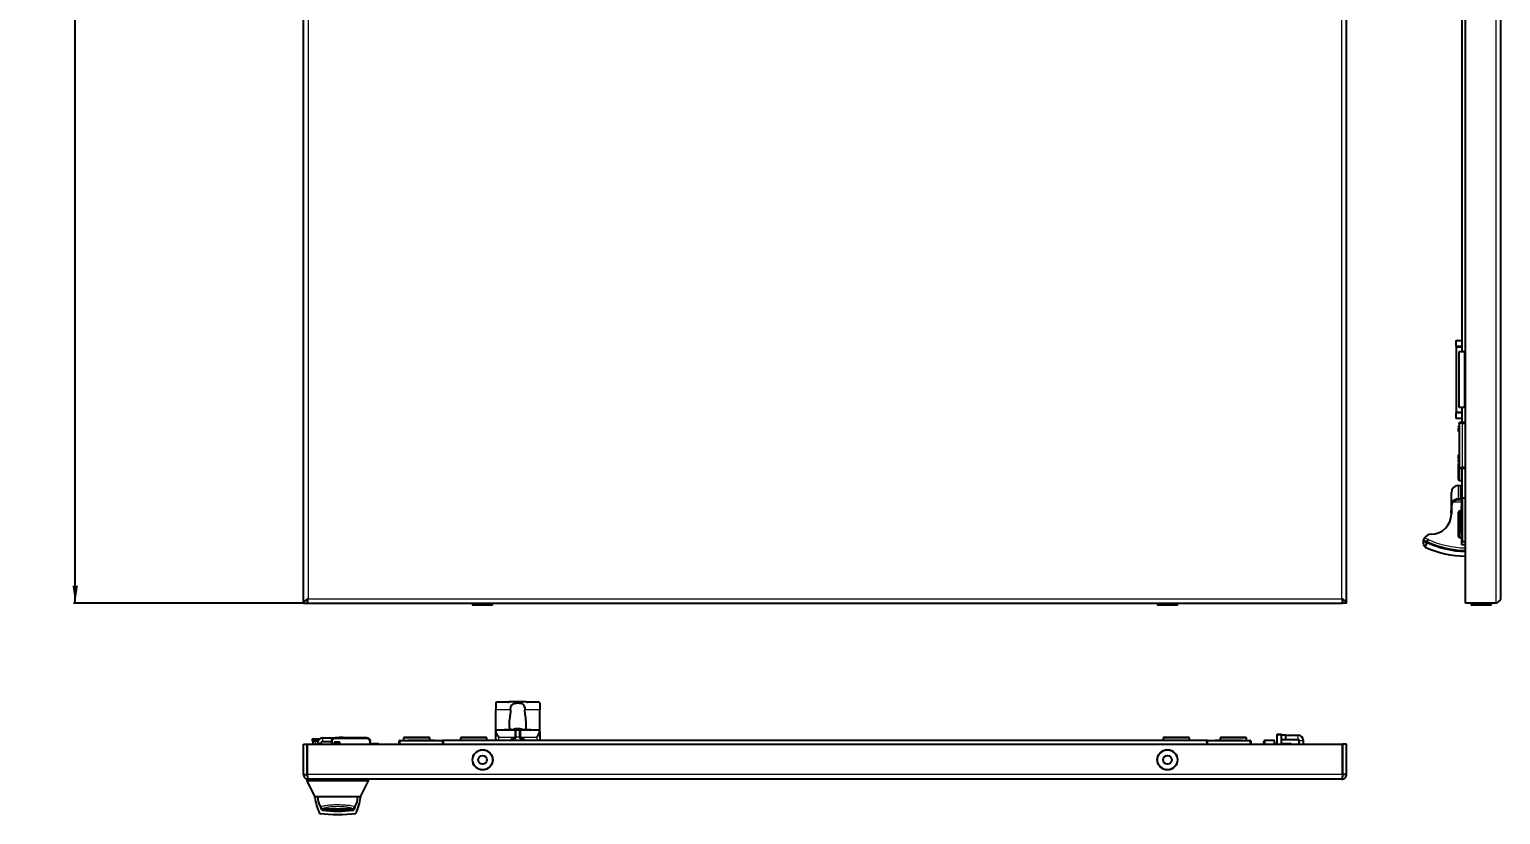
# Model space of a CAD drawing. Header units: millimetres. Extents: x -321 to 1498, y -588 to 1043.
# Drawn here: x -321 to 517, y -588 to -141 of the extents above; entities that cross this region are included whole.
import ezdxf

# ---------------------------------------------------------------- set-up
doc = ezdxf.new("R2010")
doc.units = ezdxf.units.MM
doc.layers.add('FORMAT', color=7, linetype='Continuous')
doc.styles.add('SLDTEXTSTYLE0', font='TXT', dxfattribs={"width": 0.75})
doc.dimstyles.new('SLDDIMSTYLE0', dxfattribs={"dimtxt": 20, "dimasz": 10, "dimexe": 0, "dimexo": 0.0625, "dimgap": 5, "dimtad": 2, "dimdec": 1, "dimrnd": 1e-09, "dimzin": 12, "dimdsep": 46, "dimtxsty": 'SLDTEXTSTYLE0', "dimsah": 1, "dimcen": 0.09, "dimadec": 0, "dimazin": 3, "dimtfac": 1, "dimtofl": 0, "dimtmove": 0, "dimatfit": 3, "dimfxl": 0, "dimfrac": 2, "dimtolj": 1, "dimtzin": 12, "dimarcsym": 0})

# ---------------------------------------------------------------- blocks, each defined once
blk = doc.blocks.new('_D_1')
at = {"layer": 'FORMAT'}
for p, q in [((-164.48, 887.22), (-295.48, 887.22)), ((-294.48, -467.78), (-294.48, 887.22)), ((-164.48, -467.78), (-295.48, -467.78))]:
    blk.add_line(p, q, dxfattribs=at)
for points in [[(-294.48, 887.22), (-296.02, 877.22), (-292.94, 877.22)], [(-294.48, -467.78), (-292.94, -457.78), (-296.02, -457.78)]]:
    blk.add_solid(points, dxfattribs=at)
at = {"layer": 'FORMAT', "insert": (-320.26, 195.82), "char_height": 20, "attachment_point": 1, "rotation": 90, "style": 'SLDTEXTSTYLE0'}
blk.add_mtext('1355', dxfattribs=at)

msp = doc.modelspace()

# ---------------------------------------------------------------- linework, layer by layer
at = {"color": 7, "linetype": 'Continuous', "lineweight": 25}
for p, q in [((-164.47, -467.78), (-164.47, 887.22)), ((429.53, -467.78), (429.53, 887.22)), ((497.27, -467.78), (497.27, 887.22)), ((517.27, 132.23), (517.27, -465.18)), ((495.27, -40.78), (495.27, -324.28)), ((495.27, -318.28), (492.22, -318.28)), ((491.72, -318.78), (491.72, -320.78)), ((492.22, -321.28), (495.27, -321.28)), ((492.22, -321.28), (492.22, -321.58)), ((492.22, -358.98), (492.22, -321.58)), ((492.22, -321.58), (495.22, -321.58)), ((493.77, -356.28), (493.77, -324.28)), ((493.77, -324.28), (496.77, -324.28)), ((494.72, -321.28), (494.72, -321.58)), ((495.22, -321.58), (495.27, -321.58)), ((497.27, -324.28), (496.77, -324.28)), ((491.72, -359.78), (491.72, -361.78)), ((495.22, -358.98), (492.22, -358.98)), ((492.22, -358.98), (492.22, -359.28)), ((495.27, -359.28), (492.22, -359.28)), ((496.77, -356.28), (493.77, -356.28)), ((494.72, -358.98), (494.72, -359.28)), ((495.27, -358.98), (495.22, -358.98)), ((495.27, -356.28), (495.27, -364.78)), ((496.77, -356.28), (497.27, -356.28)), ((492.22, -362.28), (495.27, -362.28)), ((493.67, -365.28), (493.67, -390.28)), ((497.27, -364.78), (495.67, -364.78)), ((493.67, -382.88), (493.27, -383.28)), ((493.27, -385.53), (493.27, -383.28)), ((493.27, -387.09), (493.27, -386.37)), ((493.27, -390.28), (493.27, -388.05)), ((493.27, -397.28), (493.27, -390.28)), ((493.77, -390.28), (493.77, -397.78)), ((495.27, -390.78), (495.27, -407.78)), ((495.67, -390.78), (497.16, -390.78)), ((493.27, -397.28), (493.77, -397.78)), ((493.27, -400.63), (493.3, -400.63)), ((493.27, -400.63), (493.27, -400.63)), ((493.3, -400.63), (494.26, -400.63)), ((493.77, -397.78), (495.27, -397.78)), ((494.26, -400.63), (495.27, -400.63)), ((489.27, -410.57), (489.27, -404.63)), ((489.27, -410.56), (489.27, -404.63)), ((493.27, -408.63), (495.27, -408.63)), ((495.27, -407.78), (495.57, -407.78)), ((495.27, -432.48), (495.27, -408.08)), ((495.57, -407.78), (496.22, -407.78)), ((496.22, -407.78), (497.27, -407.78)), ((489.16, -414.78), (489.17, -414.78)), ((489.17, -412.95), (489.27, -412.95)), ((489.17, -413.09), (489.17, -414.64)), ((489.17, -413.09), (489.27, -413.09)), ((489.17, -414.64), (489.27, -414.64)), ((489.17, -414.78), (489.27, -414.78)), ((489.17, -414.85), (489.27, -414.85)), ((489.17, -414.98), (489.27, -414.98)), ((489.17, -415.98), (489.17, -414.98)), ((489.17, -415.98), (489.27, -415.98)), ((489.17, -416.48), (489.17, -415.98)), ((489.17, -416.48), (489.27, -416.48)), ((489.27, -412.63), (489.27, -410.57)), ((489.27, -412.63), (489.27, -416.88)), ((493.77, -415.28), (493.27, -415.78)), ((493.27, -422.78), (493.27, -415.78)), ((495.07, -415.28), (493.77, -415.28)), ((493.77, -415.28), (493.77, -422.78)), ((495.05, -418.82), (495.27, -418.82)), ((495.07, -415.38), (495.07, -412.42)), ((495.07, -412.42), (495.27, -412.42)), ((495.07, -417.37), (495.07, -415.38)), ((495.07, -415.38), (495.27, -415.38)), ((495.07, -417.37), (495.27, -417.37)), ((495.07, -418.73), (495.07, -417.37)), ((495.07, -418.73), (495.27, -418.73)), ((493.27, -429.78), (493.27, -422.78)), ((493.77, -422.78), (493.77, -430.28)), ((495.07, -421.98), (495.05, -421.98)), ((495.07, -420.39), (495.07, -418.98)), ((495.07, -420.39), (495.27, -420.39)), ((495.07, -421.43), (495.07, -420.39)), ((495.07, -421.43), (495.27, -421.43)), ((495.07, -423.31), (495.07, -421.43)), ((495.07, -423.31), (495.27, -423.31)), ((495.07, -424.11), (495.07, -423.31)), ((495.07, -424.11), (495.27, -424.11)), ((475.54, -432.81), (473.38, -431.91)), ((493.27, -429.78), (493.77, -430.28)), ((493.77, -430.28), (495.27, -430.28)), ((495.07, -427.92), (495.27, -427.92)), ((495.27, -434.43), (495.27, -432.48)), ((497.27, -434.43), (495.27, -434.43)), ((497.27, -432.78), (495.57, -432.78)), ((-164.47, -467.78), (-162.47, -467.78)), ((-162.17, -467.78), (-162.17, -466.1)), ((-162.17, -467.78), (427.23, -467.78)), ((-68.22, -467.78), (-68.22, -468.53)), ((-59.47, -468.78), (-67.97, -468.78)), ((-56.97, -468.78), (-59.47, -468.78)), ((-56.72, -468.53), (-56.72, -467.78)), ((321.78, -467.78), (321.78, -468.53)), ((333.03, -468.78), (322.03, -468.78)), ((333.28, -468.53), (333.28, -467.78)), ((427.23, -465.78), (427.23, -467.78)), ((429.53, -467.78), (427.53, -467.78)), ((514.67, -467.78), (497.27, -467.78)), ((500.52, -467.78), (500.52, -468.53)), ((511.77, -468.78), (500.77, -468.78)), ((512.02, -468.53), (512.02, -467.78)), ((-54.97, -524.61), (-54.97, -528.45)), ((-47.96, -524.05), (-53.47, -524.05)), ((-47.06, -524), (-47.59, -524.01)), ((-37.88, -523.95), (-47.06, -523.95)), ((-37.36, -524.01), (-37.88, -524)), ((-31.47, -524.05), (-36.99, -524.05)), ((-29.97, -524.61), (-29.97, -528.45)), ((-54.97, -539.95), (-54.97, -528.45)), ((-47.32, -535.73), (-47.32, -538.32)), ((-37.62, -538.32), (-37.62, -535.73)), ((-29.97, -539.95), (-29.97, -528.45)), ((-153.47, -544.45), (-146.98, -544.45)), ((-128.47, -544.35), (-146.47, -544.35)), ((-106.97, -543.95), (-107.47, -544.45)), ((-107.47, -544.45), (-107.47, -545.95)), ((-92.47, -544.45), (-107.47, -544.45)), ((-106.97, -543.95), (-92.97, -543.95)), ((-92.47, -544.45), (-92.97, -543.95)), ((-92.47, -545.75), (-92.47, -544.45)), ((-74.47, -543.95), (-74.97, -544.45)), ((-74.97, -544.45), (-74.97, -545.95)), ((-59.97, -544.45), (-74.97, -544.45)), ((-74.47, -543.95), (-60.47, -543.95)), ((-59.97, -544.45), (-60.47, -543.95)), ((-59.97, -545.95), (-59.97, -544.45)), ((-54.97, -540.82), (-54.97, -539.95)), ((-54.97, -539.95), (-41.47, -539.95)), ((-54.97, -545.95), (-54.97, -540.82)), ((-50.1, -539.85), (-50.1, -539.95)), ((-49.95, -539.85), (-49.95, -539.95)), ((-49.83, -539.85), (-49.83, -539.95)), ((-49.02, -539.85), (-49.83, -539.85)), ((-49.02, -539.85), (-49.02, -539.95)), ((-48.87, -539.85), (-48.87, -539.95)), ((-48.75, -539.85), (-48.75, -539.95)), ((-48.42, -539.85), (-48.42, -539.95)), ((-48.23, -539.85), (-48.23, -539.95)), ((-47.7, -539.85), (-47.7, -539.95)), ((-47.22, -539.85), (-47.22, -539.95)), ((-47.05, -539.85), (-47.05, -539.95)), ((-46.6, -539.85), (-46.6, -539.95)), ((-46.45, -539.85), (-46.45, -539.95)), ((-46.33, -539.85), (-46.33, -539.95)), ((-46.02, -539.85), (-46.02, -539.95)), ((-44.74, -539.85), (-45.86, -539.85)), ((-44.74, -539.85), (-44.74, -539.95)), ((-44.61, -539.85), (-44.61, -539.95)), ((-44.41, -539.85), (-44.41, -539.95)), ((-44.4, -539.85), (-44.4, -539.95)), ((-43.81, -539.85), (-44.4, -539.85)), ((-43.81, -539.85), (-43.81, -539.95)), ((-43.54, -539.62), (-43.57, -539.39)), ((-43.5, -539.63), (-43.53, -539.32)), ((-43.52, -539.48), (-43.51, -539.39)), ((-42.91, -539.85), (-43.49, -539.85)), ((-43.47, -543.95), (-43.47, -539.95)), ((-43.47, -539.95), (-41.47, -539.95)), ((-43.47, -543.95), (-43.47, -543.98)), ((-42.91, -539.85), (-42.91, -539.95)), ((-42.9, -539.85), (-42.9, -539.95)), ((-42.9, -539.85), (-42.72, -539.85)), ((-42.72, -539.85), (-42.72, -539.95)), ((-42.72, -539.85), (-42.72, -539.85)), ((-42.71, -539.85), (-42.71, -539.95)), ((-42.7, -539.35), (-42.7, -539.32)), ((-42.55, -539.85), (-42.55, -539.95)), ((-41.75, -539.85), (-42.55, -539.85)), ((-41.75, -539.85), (-41.75, -539.95)), ((-41.61, -539.85), (-41.61, -539.95)), ((-41.49, -539.85), (-41.49, -539.95)), ((-41.49, -539.88), (-41.2, -539.87)), ((-41.47, -539.95), (-41.47, -543.95)), ((-41.47, -543.98), (-41.47, -543.95)), ((-41.42, -539.39), (-41.41, -539.32)), ((-41.06, -539.51), (-41.05, -539.39)), ((-41.06, -539.85), (-41.06, -539.95)), ((-40.97, -539.95), (-29.97, -539.95)), ((-40.94, -539.85), (-40.94, -539.95)), ((-40.57, -539.85), (-40.57, -539.95)), ((-40.32, -539.85), (-40.32, -539.95)), ((-40.2, -539.85), (-40.2, -539.95)), ((-40.05, -539.85), (-40.05, -539.95)), ((-39.93, -539.85), (-39.93, -539.95)), ((-39.5, -539.85), (-39.5, -539.95)), ((-39.47, -539.85), (-39.5, -539.85)), ((-39.47, -539.85), (-39.47, -539.95)), ((-39.43, -539.85), (-39.43, -539.95)), ((-39.27, -539.85), (-39.27, -539.95)), ((-38.92, -539.85), (-38.92, -539.95)), ((-38.43, -539.85), (-38.43, -539.95)), ((-38.23, -539.85), (-38.23, -539.95)), ((-37.89, -539.85), (-37.89, -539.95)), ((-37.74, -539.85), (-37.74, -539.95)), ((-36.67, -539.85), (-37.74, -539.85)), ((-36.67, -539.85), (-36.67, -539.95)), ((-36.36, -539.85), (-36.36, -539.95)), ((-36.2, -539.85), (-36.2, -539.95)), ((-35.82, -539.85), (-35.82, -539.95)), ((-35.07, -539.85), (-35.82, -539.85)), ((-35.07, -539.85), (-35.07, -539.95)), ((-29.97, -540.82), (-29.97, -539.95)), ((-29.97, -540.82), (-29.97, -545.95)), ((325.53, -543.95), (325.03, -544.45)), ((325.03, -544.45), (325.03, -545.95)), ((340.03, -544.45), (325.03, -544.45)), ((325.53, -543.95), (339.53, -543.95)), ((340.03, -544.45), (339.53, -543.95)), ((340.03, -545.95), (340.03, -544.45)), ((358.03, -543.95), (357.53, -544.45)), ((357.53, -544.45), (357.53, -545.75)), ((372.53, -544.45), (357.53, -544.45)), ((358.03, -543.95), (372.03, -543.95)), ((372.53, -544.45), (372.03, -543.95)), ((372.53, -545.95), (372.53, -544.45)), ((389.98, -542.9), (389.98, -542.4)), ((389.98, -542.4), (392.48, -542.4)), ((389.98, -547.95), (389.98, -542.9)), ((392.48, -542.4), (392.48, -542.9)), ((392.48, -547.95), (392.48, -542.9)), ((392.98, -542.9), (392.48, -542.94)), ((394.98, -542.9), (392.98, -542.9)), ((394.98, -545.4), (394.98, -542.9)), ((394.98, -542.9), (401.98, -542.9)), ((-164.47, -547.95), (-162.47, -547.95)), ((-164.47, -565.35), (-164.47, -547.95)), ((-162.47, -565.35), (-162.47, -547.95)), ((-162.17, -565.35), (-162.17, -547.95)), ((-162.17, -547.95), (427.23, -547.95)), ((-159.47, -545.05), (-159.47, -545.95)), ((-159.47, -545.05), (-157.47, -545.05)), ((-157.47, -546.35), (-159.07, -546.35)), ((-158.88, -547.95), (-158.97, -546.35)), ((-157.47, -545.05), (-155.27, -545.05)), ((-156.26, -546.35), (-157.47, -546.35)), ((-156.47, -547.95), (-156.47, -547.45)), ((-154.47, -547.95), (-154.47, -547.45)), ((-153.47, -546.45), (-148.47, -546.45)), ((-148.47, -546.35), (-148.47, -547.85)), ((-143.87, -546.9), (-147.07, -546.9)), ((-147.07, -546.9), (-147.07, -547.85)), ((-147.07, -547.65), (-143.87, -547.65)), ((-143.87, -547.85), (-143.87, -546.9)), ((-126.47, -547.95), (-126.47, -546.35)), ((-122.07, -547.75), (-126.47, -547.75)), ((-109.97, -547.95), (-109.97, -546.25)), ((-109.67, -545.95), (-85.27, -545.95)), ((-105.12, -545.75), (-105.12, -545.95)), ((-101.3, -545.75), (-101.3, -545.95)), ((-101.3, -545.75), (-100.51, -545.75)), ((-100.51, -545.75), (-100.51, -545.95)), ((-100.51, -545.75), (-98.63, -545.75)), ((-99.17, -545.75), (-99.17, -545.72)), ((-98.63, -545.75), (-98.63, -545.95)), ((-98.63, -545.75), (-97.58, -545.75)), ((-97.58, -545.75), (-97.58, -545.95)), ((-97.58, -545.75), (-96.18, -545.75)), ((-96.01, -545.72), (-96.01, -545.95)), ((-95.93, -545.75), (-95.93, -545.95)), ((-95.93, -545.75), (-94.57, -545.75)), ((-94.57, -545.75), (-94.57, -545.95)), ((-94.57, -545.75), (-92.58, -545.75)), ((-92.58, -545.75), (-92.58, -545.95)), ((-92.58, -545.75), (-89.62, -545.75)), ((-89.62, -545.75), (-89.62, -545.95)), ((350.03, -545.95), (-84.97, -545.95)), ((-84.97, -545.95), (-84.97, -546.25)), ((-84.97, -546.25), (-84.97, -546.89)), ((-84.97, -546.89), (-84.97, -547.95)), ((350.03, -545.95), (350.03, -546.25)), ((350.03, -546.89), (350.03, -546.25)), ((350.03, -546.89), (350.03, -547.95)), ((350.33, -545.95), (374.73, -545.95)), ((354.67, -545.75), (354.67, -545.95)), ((354.67, -545.75), (355.03, -545.75)), ((355.03, -545.75), (355.03, -545.95)), ((355.03, -545.75), (355.28, -545.75)), ((355.28, -545.75), (355.28, -545.95)), ((355.28, -545.75), (355.39, -545.75)), ((355.39, -545.75), (355.39, -545.95)), ((356.42, -545.75), (356.42, -545.95)), ((356.42, -545.75), (357.09, -545.75)), ((357.09, -545.75), (357.09, -545.95)), ((357.09, -545.75), (357.42, -545.75)), ((357.42, -545.75), (357.42, -545.95)), ((360.74, -545.95), (360.74, -545.72)), ((360.88, -545.75), (361.66, -545.75)), ((361.66, -545.75), (361.66, -545.95)), ((361.66, -545.75), (362.45, -545.75)), ((362.45, -545.75), (362.45, -545.95)), ((362.45, -545.75), (362.94, -545.75)), ((362.94, -545.75), (362.94, -545.95)), ((362.94, -545.75), (364.33, -545.75)), ((363.97, -545.72), (363.97, -545.75)), ((364.33, -545.75), (364.33, -545.95)), ((364.33, -545.75), (365.38, -545.75)), ((365.38, -545.75), (365.38, -545.95)), ((366.42, -545.75), (366.42, -545.95)), ((366.42, -545.75), (368.39, -545.75)), ((368.39, -545.75), (368.39, -545.95)), ((368.39, -545.75), (370.38, -545.75)), ((370.38, -545.75), (370.38, -545.95)), ((375.03, -546.25), (375.03, -547.95)), ((382.48, -547.95), (382.48, -546.5)), ((388.48, -545.9), (383.08, -545.9)), ((388.48, -547.95), (388.48, -545.9)), ((389.98, -547.9), (388.73, -547.9)), ((397.92, -547.9), (392.48, -547.9)), ((392.98, -545.4), (394.98, -545.4)), ((394.98, -545.4), (401.98, -545.4)), ((397.97, -547.95), (397.92, -547.9)), ((397.92, -547.95), (397.92, -547.9)), ((402.48, -547.95), (402.48, -545.9)), ((404.98, -547.95), (404.98, -545.9)), ((427.23, -565.35), (427.23, -547.95)), ((429.53, -547.95), (427.53, -547.95)), ((427.53, -565.35), (427.53, -547.95)), ((429.53, -565.35), (429.53, -547.95)), ((-164.47, -565.35), (-162.47, -565.35)), ((-162.47, -568.95), (-162.47, -567.95)), ((-161.87, -567.95), (-162.47, -567.95)), ((426.93, -567.95), (-161.87, -567.95)), ((-132.97, -568.95), (-156.97, -568.95)), ((-131.97, -577.95), (-127.45, -568.89)), ((-127.47, -568.95), (-127.47, -567.95)), ((429.53, -565.35), (427.53, -565.35)), ((-155.57, -577.95), (-157.97, -577.95)), ((-157.93, -577.95), (-157.93, -578.15)), ((-134.38, -577.95), (-155.57, -577.95)), ((-131.97, -577.95), (-134.38, -577.95)), ((-132.01, -578.15), (-132.01, -577.95)), ((-150.8, -584.93), (-139.21, -584.93)), ((-150.8, -584.93), (-150.66, -584.93))]:
    msp.add_line(p, q, dxfattribs=at)
at = {"color": 8, "linetype": 'Continuous', "lineweight": 18}
for p, q in [((426.93, -465.18), (426.93, 884.62)), ((514.67, -467.78), (514.67, 887.22)), ((-161.87, 132.24), (-161.87, -465.18)), ((495.22, -321.58), (495.22, -321.28)), ((495.22, -324.28), (495.22, -321.58)), ((496.77, -356.28), (496.77, -324.28)), ((495.22, -358.98), (495.22, -356.28)), ((495.22, -359.28), (495.22, -358.98)), ((495.67, -365.28), (497.27, -365.28)), ((495.67, -390.28), (495.67, -365.28)), ((497.27, -390.28), (495.67, -390.28)), ((493.3, -408.13), (493.3, -400.63)), ((494.26, -400.63), (494.26, -408.13)), ((489.27, -404.63), (489.27, -404.63)), ((495.27, -410.13), (490.15, -410.13)), ((493.27, -408.63), (493.27, -408.13)), ((493.27, -408.13), (493.3, -408.13)), ((493.3, -408.63), (493.3, -408.13)), ((493.3, -408.13), (494.26, -408.13)), ((494.26, -408.13), (495.27, -408.13)), ((495.27, -408.08), (495.57, -408.08)), ((495.57, -407.78), (495.57, -408.08)), ((495.57, -408.08), (495.57, -432.48)), ((497.27, -408.08), (495.57, -408.08)), ((495.07, -426.68), (495.27, -426.68)), ((473.94, -430.52), (476.14, -431.43)), ((495.27, -432.48), (495.57, -432.48)), ((495.57, -432.48), (497.27, -432.48)), ((495.57, -432.48), (495.57, -432.78)), ((-161.87, -465.18), (426.93, -465.18)), ((-68.22, -468.53), (-59.33, -468.53)), ((-59.33, -468.53), (-56.72, -468.53)), ((321.78, -468.53), (333.28, -468.53)), ((500.52, -468.53), (512.02, -468.53)), ((-46.57, -528.45), (-54.97, -528.45)), ((-29.97, -528.45), (-38.38, -528.45)), ((-153.47, -546.45), (-153.47, -544.45)), ((-53.47, -543.95), (-43.97, -543.95)), ((-53.47, -543.95), (-53.47, -545.95)), ((-45.86, -539.85), (-45.86, -539.95)), ((-44.34, -544.46), (-44.2, -544.94)), ((-43.97, -543.95), (-43.97, -539.95)), ((-43.97, -543.95), (-43.47, -543.95)), ((-43.97, -543.98), (-43.97, -543.95)), ((-43.97, -543.98), (-43.47, -543.98)), ((-41.47, -543.95), (-43.47, -543.95)), ((-41.47, -543.95), (-40.97, -543.95)), ((-41.47, -543.98), (-40.97, -543.98)), ((-40.97, -539.95), (-40.97, -543.95)), ((-40.97, -543.95), (-40.97, -543.98)), ((-40.97, -543.95), (-31.47, -543.95)), ((-40.75, -544.94), (-40.61, -544.46)), ((-31.47, -545.95), (-31.47, -543.95)), ((392.48, -542.9), (389.98, -542.9)), ((401.98, -545.4), (401.98, -542.9)), ((-159.47, -545.95), (-157.47, -545.95)), ((-157.97, -546.35), (-157.88, -547.95)), ((-157.47, -545.05), (-157.47, -545.95)), ((-157.47, -546.35), (-157.47, -545.95)), ((-157.47, -545.95), (-156.07, -545.95)), ((-154.47, -547.45), (-156.47, -547.45)), ((-147.97, -547.95), (-147.97, -546.35)), ((-146.47, -544.85), (-128.47, -544.85)), ((-126.97, -546.35), (-126.97, -547.95)), ((-122.07, -547.95), (-122.07, -547.75)), ((-109.67, -546.25), (-109.97, -546.25)), ((-109.67, -545.95), (-109.67, -546.25)), ((-109.67, -546.25), (-109.67, -547.95)), ((-85.27, -546.25), (-109.67, -546.25)), ((-103.88, -545.75), (-103.88, -545.95)), ((-85.27, -545.95), (-85.27, -546.25)), ((-85.27, -547.95), (-85.27, -546.25)), ((-84.97, -546.25), (-85.27, -546.25)), ((350.33, -546.25), (350.03, -546.25)), ((350.33, -546.25), (350.33, -545.95)), ((350.33, -546.25), (350.33, -547.95)), ((374.73, -546.25), (350.33, -546.25)), ((359.16, -545.75), (359.16, -545.95)), ((374.73, -545.95), (374.73, -546.25)), ((374.73, -547.95), (374.73, -546.25)), ((375.03, -546.25), (374.73, -546.25)), ((383.08, -545.9), (383.08, -547.95)), ((388.73, -547.9), (388.73, -547.95)), ((402.48, -545.9), (404.98, -545.9)), ((427.23, -565.35), (-162.17, -565.35)), ((-156.97, -568.95), (-156.97, -567.95)), ((-132.97, -568.95), (-132.97, -567.95))]:
    msp.add_line(p, q, dxfattribs=at)
at = {"color": 7, "linetype": 'Continuous', "lineweight": 25, "flags": 128}
for points in [[(427.53, -554.45), (427.39, -554.2), (427.23, -553.93)], [(427.23, -562.96), (427.39, -562.7), (427.53, -562.45)], [(-154.09, -585.38), (-154.45, -584.49), (-154.55, -584.21)], [(-135.28, -583.89), (-135.5, -584.49), (-135.86, -585.38)]]:
    msp.add_lwpolyline(points, dxfattribs=at)
at = {"color": 8, "linetype": 'Continuous', "lineweight": 18, "flags": 128}
for points in [[(427.23, -554.52), (427.52, -555.11), (427.53, -555.13)], [(427.53, -561.76), (427.52, -561.78), (427.23, -562.37)]]:
    msp.add_lwpolyline(points, dxfattribs=at)
at = {"color": 7, "linetype": 'Continuous', "lineweight": 25}
for centre, radius in [((-62.47, -556.95), 5.75), ((327.53, -556.95), 5.75), ((-62.47, -556.95), 2.5), ((327.53, -556.95), 2.5)]:
    msp.add_circle(centre, radius, dxfattribs=at)
at = {"color": 8, "linetype": 'Continuous', "lineweight": 18}
for centre in [(-62.47, -556.95), (327.53, -556.95)]:
    msp.add_circle(centre, 5.5, dxfattribs=at)
at = {"color": 7, "linetype": 'Continuous', "lineweight": 25}
for centre, radius, start, end in [((492.22, -318.78), 0.5, 90, 180), ((492.22, -320.78), 0.5, 180, 270), ((492.22, -359.78), 0.5, 90, 180), ((492.22, -361.78), 0.5, 180, 270), ((493.27, -404.63), 4, 90, 180), ((493.27, -404.63), 4, 90, 180), ((493.27, -412.63), 4, 141.31781, 180), ((495.57, -408.08), 0.3, 90, 180), ((477.77, -416.88), 11.5, 270, 0), ((477.77, -432.88), 4.5, 90, 148.43185), ((498.27, -382.73), 55, 245.58594, 268.9582), ((495.57, -432.48), 0.3, 180, 270), ((498.27, -382.73), 58.2, 245.70354, 269.01549), ((-67.97, -468.53), 0.25, 180, 270), ((-56.97, -468.53), 0.25, 270, 0), ((322.03, -468.53), 0.25, 180, 270), ((333.03, -468.53), 0.25, 270, 0), ((500.77, -468.53), 0.25, 180, 270), ((511.77, -468.53), 0.25, 270, 0), ((-153.47, -547.45), 3, 90, 180), ((-42.47, -547.25), 8, 98.41771, 108.44436), ((-42.45, -543.58), 4.34, 104.99458, 114.66368), ((-43.79, -545.16), 5.54, 85.14071, 94.85929), ((-44.47, -543.98), 1, 286.01339, 0), ((-43.44, -539.41), 0.133, 135.20997, 169.83797), ((-42.42, -547.34), 8.03, 91.99978, 97.83609), ((-42.07, -541), 1.85, 119.67191, 132.73716), ((-41.99, -545.81), 6.5, 92.24647, 98.7173), ((-42.95, -545.77), 6.45, 85.77538, 87.76397), ((-42.53, -547.34), 8.03, 82.16391, 88.00022), ((-40.47, -543.98), 1, 180, 253.98661), ((-42.62, -543.66), 4.43, 65.15746, 74.45727), ((-41.54, -540.95), 1.64, 72.5824, 85.536), ((-42.47, -547.25), 8, 70.1778, 81.58229), ((-42.46, -546.28), 7.03, 70.80686, 78.43412), ((-40.45, -541.97), 2.36, 82.549, 97.451), ((401.98, -545.9), 3, 0, 90), ((-159.07, -545.95), 0.4, 180, 270), ((-153.47, -547.45), 1, 90, 180), ((-122.07, -548.35), 0.6, 41.81031, 90), ((-109.67, -546.25), 0.3, 90, 180), ((-85.27, -546.25), 0.3, 0, 90), ((-42.47, -550.95), 6.25, 106.01339, 126.8699), ((-42.47, -550.95), 6.25, 53.1301, 73.98661), ((350.33, -546.25), 0.3, 90, 180), ((374.73, -546.25), 0.3, 0, 90), ((383.08, -546.5), 0.6, 90, 180), ((388.73, -547.65), 0.25, 180, 270), ((392.98, -545.9), 0.5, 90, 180), ((401.98, -545.9), 0.5, 360, 90), ((420.03, -558.45), 7.5, 343.7398, 16.2602), ((-144.97, -577.95), 11.4, 180, 210.87421), ((-144.97, -577.95), 11.4, 329.05608, 0), ((-165.91, -578.15), 7.98, 358.26695, 359.99994), ((-131.08, -575.59), 27, 185.96099, 206.16954), ((-153.63, -585.18), 0.5, 203.04365, 263.74905), ((-144.97, -506.15), 80, 263.74905, 276.25095), ((-136.32, -585.18), 0.5, 276.25095, 336.95635), ((-158.86, -575.59), 27, 333.83046, 354.03918), ((-124.04, -578.15), 7.98, 180, 181.7325), ((-144.97, -506.15), 82, 262.75342, 277.24658)]:
    msp.add_arc(centre, radius, start, end, dxfattribs=at)
at = {"color": 8, "linetype": 'Continuous', "lineweight": 18}
for centre, radius, start, end in [((493.27, -412.63), 4.5, 90, 152.71955), ((493.77, -408.14), 0.491, 271.15589, 1.11103), ((498.27, -382.73), 55.65, 245.60841, 268.97035), ((498.27, -382.73), 53.5, 245.55903, 268.92899), ((-42.47, -550.95), 6.75, 106.01339, 132.20545), ((-44.47, -543.98), 0.5, 286.01339, 0), ((-40.47, -543.98), 0.5, 180, 253.98661), ((-42.47, -550.95), 6.75, 47.79455, 73.98661)]:
    msp.add_arc(centre, radius, start, end, dxfattribs=at)
at = {"color": 7, "linetype": 'Continuous', "lineweight": 25}
for points, knots in [([(493.37, -367.27), (493.37, -367.22), (493.37, -367.13), (493.37, -367.05), (493.37, -366.96), (493.37, -366.83), (493.37, -366.8), (493.37, -366.78)], [0, 0, 0, 0, 0.124693, 0.187182, 0.249773, 0.500039, 1, 1, 1, 1]), ([(493.37, -367.48), (493.37, -367.48), (493.37, -367.48), (493.37, -367.47), (493.37, -367.45), (493.37, -367.43), (493.37, -367.39), (493.37, -367.35), (493.37, -367.31), (493.37, -367.29), (493.37, -367.27)], [0, 0, 0, 0, 0.128825, 0.180169, 0.243397, 0.36986, 0.499864, 0.749649, 0.843476, 1, 1, 1, 1]), ([(493.37, -368.99), (493.37, -368.91), (493.37, -368.76), (493.37, -368.54), (493.37, -368.36), (493.37, -368.19), (493.37, -368.09), (493.37, -368.08), (493.37, -368.07)], [0, 0, 0, 0, 0.125049, 0.249886, 0.370856, 0.49982, 0.749609, 1, 1, 1, 1]), ([(493.37, -369.84), (493.37, -369.83), (493.37, -369.82), (493.37, -369.73), (493.37, -369.63), (493.37, -369.51), (493.37, -369.3), (493.37, -369.11), (493.37, -368.99)], [0, 0, 0, 0, 0.25007, 0.379181, 0.500499, 0.62417, 0.750842, 1, 1, 1, 1]), ([(493.37, -385.72), (493.37, -385.72), (493.37, -385.74), (493.37, -385.82), (493.37, -385.92), (493.37, -386.05), (493.37, -386.26), (493.37, -386.44), (493.37, -386.56)], [0, 0, 0, 0, 0.25007, 0.379559, 0.500499, 0.624556, 0.750843, 1, 1, 1, 1]), ([(493.37, -386.56), (493.37, -386.6), (493.37, -386.68), (493.37, -386.83), (493.37, -387.02), (493.37, -387.19), (493.37, -387.36), (493.37, -387.47), (493.37, -387.48), (493.37, -387.48)], [0, 0, 0, 0, 0.0626366, 0.1252782, 0.2500723, 0.3748405, 0.4999941, 0.7496958, 1, 1, 1, 1]), ([(493.37, -388.07), (493.37, -388.07), (493.37, -388.07), (493.37, -388.08), (493.37, -388.1), (493.37, -388.12), (493.37, -388.18), (493.37, -388.24), (493.37, -388.28)], [0, 0, 0, 0, 0.13107, 0.182437, 0.243796, 0.371388, 0.500442, 1, 1, 1, 1]), ([(493.37, -388.28), (493.37, -388.31), (493.37, -388.36), (493.37, -388.44), (493.37, -388.51), (493.37, -388.6), (493.37, -388.73), (493.37, -388.76), (493.37, -388.78)], [0, 0, 0, 0, 0.0626863, 0.1251726, 0.1876279, 0.2501847, 0.5003136, 1, 1, 1, 1]), ([(490.15, -410.13), (490.32, -409.94), (490.75, -409.47), (491.69, -408.88), (492.58, -408.65), (493.16, -408.63), (493.27, -408.63), (493.27, -408.63)], [0, 0, 0, 0, 0.19414, 0.485275, 0.898779, 0.996769, 1, 1, 1, 1]), ([(489.17, -412.95), (489.17, -412.96), (489.17, -412.96), (489.17, -412.99), (489.17, -413.04), (489.17, -413.07), (489.17, -413.09)], [0, 0, 0, 0, 0.280836, 0.55925, 0.779182, 1, 1, 1, 1]), ([(489.17, -414.64), (489.17, -414.66), (489.17, -414.7), (489.17, -414.75), (489.17, -414.77), (489.17, -414.78), (489.17, -414.78)], [0, 0, 0, 0, 0.280953, 0.559391, 0.779073, 1, 1, 1, 1]), ([(489.17, -414.71), (489.17, -414.73), (489.17, -414.78), (489.17, -414.84), (489.17, -414.85), (489.17, -414.85)], [0, 0, 0, 0, 0.280801, 0.559621, 1, 1, 1, 1]), ([(489.27, -412.55), (489.27, -412.55), (489.27, -412.55), (489.27, -412.55), (489.27, -412.53), (489.27, -412.45), (489.27, -412.12), (489.27, -411.48), (489.27, -410.89), (489.27, -410.56)], [0, 0, 0, 0, 0.00167, 0.003889, 0.009531, 0.034361, 0.132751, 0.526214, 1, 1, 1, 1]), ([(495.07, -426.68), (495.07, -426.31), (495.07, -425.61), (495.07, -424.76), (495.07, -424.31), (495.07, -424.28)], [0, 0, 0, 0, 0.522437, 0.975649, 1, 1, 1, 1]), ([(495.07, -427.92), (495.07, -427.74), (495.07, -427.4), (495.07, -426.91), (495.07, -426.68)], [0, 0, 0, 0, 0.5368, 1, 1, 1, 1]), ([(474.32, -435.76), (474.29, -435.73), (474.21, -435.64), (473.75, -435), (473.23, -433.8), (473.3, -432.63), (473.33, -432.15)], [0, 0, 0, 0, 0.101651, 0.345128, 0.729048, 1, 1, 1, 1]), ([(473.38, -431.91), (473.37, -431.97), (473.35, -432.04), (473.33, -432.13), (473.33, -432.15)], [0, 0, 0, 0, 0.789403, 1, 1, 1, 1]), ([(475.29, -433.41), (475.29, -433.41), (475.29, -433.4), (475.29, -433.39), (475.27, -433.36), (475.16, -433.26), (474.66, -432.94), (474.02, -432.56), (473.48, -432.24), (473.33, -432.15)], [0, 0, 0, 0, 0.003748, 0.008698, 0.018275, 0.054741, 0.199177, 0.774578, 1, 1, 1, 1]), ([(473.38, -431.91), (473.38, -431.9), (473.39, -431.86), (473.45, -431.61), (473.57, -431.26), (473.74, -430.87), (473.88, -430.62), (473.94, -430.52)], [0, 0, 0, 0, 0.2129, 0.425707, 0.640613, 0.853382, 1, 1, 1, 1]), ([(474.32, -435.76), (474.33, -435.72), (474.37, -435.62), (474.61, -435.06), (474.94, -434.26), (475.2, -433.64), (475.29, -433.41)], [0, 0, 0, 0, 0.237351, 0.529954, 0.830331, 1, 1, 1, 1]), ([(475.54, -432.81), (475.55, -432.79), (475.56, -432.76), (475.66, -432.53), (475.81, -432.18), (475.98, -431.8), (476.09, -431.55), (476.13, -431.45), (476.14, -431.43)], [0, 0, 0, 0, 0.214635, 0.429269, 0.643917, 0.858595, 0.982146, 1, 1, 1, 1]), ([(-161.87, -465.18), (-162.21, -465.39), (-162.55, -465.61), (-163.18, -466.04), (-163.47, -466.26), (-163.95, -466.69), (-164.15, -466.91), (-164.41, -467.34), (-164.47, -467.56), (-164.47, -467.78)], [0, 0, 0, 0, 0.25, 0.25, 0.5, 0.5, 0.75, 0.75, 1, 1, 1, 1]), ([(-161.87, -465.18), (-162.03, -465.61), (-162.19, -466.04), (-162.41, -466.91), (-162.47, -467.34), (-162.47, -467.78)], [0, 0, 0, 0, 0.5, 0.5, 1, 1, 1, 1]), ([(-162.17, -467.78), (-162.15, -467.78), (-162.12, -467.71), (-162.07, -467.45), (-162.05, -467.26), (-162, -466.77), (-161.97, -466.49), (-161.92, -465.86), (-161.9, -465.52), (-161.87, -465.18)], [0, 0, 0, 0, 0.25, 0.25, 0.5, 0.5, 0.75, 0.75, 1, 1, 1, 1]), ([(-162.17, -465.78), (-162.12, -465.78), (-162.07, -465.71), (-161.97, -465.49), (-161.92, -465.33), (-161.87, -465.18)], [0, 0, 0, 0, 0.5, 0.5, 1, 1, 1, 1]), ([(429.53, -467.78), (429.53, -467.56), (429.46, -467.34), (429.2, -466.91), (429.01, -466.69), (428.52, -466.26), (428.24, -466.04), (427.61, -465.61), (427.27, -465.39), (426.93, -465.18)], [0, 0, 0, 0, 0.25, 0.25, 0.5, 0.5, 0.75, 0.75, 1, 1, 1, 1]), ([(426.93, -465.18), (426.95, -465.52), (426.98, -465.86), (427.03, -466.49), (427.05, -466.77), (427.1, -467.26), (427.13, -467.45), (427.18, -467.71), (427.2, -467.78), (427.23, -467.78)], [0, 0, 0, 0, 0.25, 0.25, 0.5, 0.5, 0.75, 0.75, 1, 1, 1, 1]), ([(427.53, -467.78), (427.53, -467.34), (427.46, -466.91), (427.24, -466.04), (427.08, -465.61), (426.93, -465.18)], [0, 0, 0, 0, 0.5, 0.5, 1, 1, 1, 1]), ([(426.93, -465.18), (426.98, -465.33), (427.03, -465.49), (427.13, -465.71), (427.18, -465.78), (427.23, -465.78)], [0, 0, 0, 0, 0.5, 0.5, 1, 1, 1, 1]), ([(517.27, -465.18), (517.27, -465.39), (517.2, -465.61), (516.94, -466.04), (516.75, -466.26), (516.27, -466.69), (515.98, -466.91), (515.35, -467.34), (515.01, -467.56), (514.67, -467.78)], [0, 0, 0, 0, 0.25, 0.25, 0.5, 0.5, 0.75, 0.75, 1, 1, 1, 1]), ([(-53.47, -524.05), (-53.64, -524.06), (-53.98, -524.06), (-54.42, -524.12), (-54.76, -524.24), (-54.95, -524.41), (-54.97, -524.55), (-54.97, -524.61)], [0, 0, 0, 0, 0.2129, 0.425707, 0.640613, 0.853382, 1, 1, 1, 1]), ([(-47.96, -524.05), (-47.85, -524.04), (-47.72, -524.03), (-47.61, -524.01), (-47.59, -524.01)], [0, 0, 0, 0, 0.789403, 1, 1, 1, 1]), ([(-46.57, -528.45), (-46.55, -528.03), (-46.51, -527.21), (-46.14, -526.11), (-45.49, -525.3), (-44.56, -524.81), (-43.41, -524.57), (-42.09, -524.52), (-40.74, -524.69), (-39.62, -525.16), (-38.88, -525.97), (-38.5, -526.99), (-38.39, -527.86), (-38.38, -528.35), (-38.38, -528.45)], [0, 0, 0, 0, 0.088505, 0.177138, 0.262858, 0.344694, 0.430485, 0.525193, 0.625645, 0.723911, 0.812494, 0.894483, 0.978997, 1, 1, 1, 1]), ([(-37.36, -524.01), (-37.34, -524.01), (-37.23, -524.02), (-37.1, -524.04), (-36.99, -524.05)], [0, 0, 0, 0, 0.161974, 1, 1, 1, 1]), ([(-29.97, -524.61), (-29.99, -524.53), (-30.02, -524.37), (-30.26, -524.21), (-30.62, -524.11), (-31.04, -524.06), (-31.34, -524.05), (-31.47, -524.05)], [0, 0, 0, 0, 0.205683, 0.411346, 0.618649, 0.832339, 1, 1, 1, 1]), ([(-46.57, -528.45), (-46.62, -529.45), (-46.73, -531.59), (-47.25, -534.03), (-47.31, -535.34), (-47.32, -535.73)], [0, 0, 0, 0, 0.378823, 0.812228, 1, 1, 1, 1]), ([(-37.62, -535.73), (-37.71, -534.82), (-37.88, -532.96), (-38.35, -530.37), (-38.37, -528.83), (-38.38, -528.45)], [0, 0, 0, 0, 0.417668, 0.852903, 1, 1, 1, 1]), ([(-144.09, -544.05), (-144.09, -544.05), (-144.09, -544.05), (-144.02, -544.05), (-143.89, -544.05), (-143.56, -544.05), (-143.24, -544.05), (-143.03, -544.05)], [0, 0, 0, 0, 0.124693, 0.187182, 0.249773, 0.500039, 1, 1, 1, 1]), ([(-143.03, -544.05), (-142.88, -544.05), (-142.65, -544.05), (-142.37, -544.05), (-142.19, -544.05), (-142.05, -544.05), (-141.93, -544.05), (-141.92, -544.05), (-141.91, -544.05)], [0, 0, 0, 0, 0.250089, 0.382495, 0.500259, 0.622163, 0.750133, 1, 1, 1, 1]), ([(-54.97, -540.82), (-54.95, -540.99), (-54.89, -541.42), (-54.42, -542.37), (-53.9, -543.26), (-53.54, -543.83), (-53.48, -543.94), (-53.47, -543.95)], [0, 0, 0, 0, 0.19414, 0.485275, 0.898779, 0.996769, 1, 1, 1, 1]), ([(-49.95, -539.85), (-49.97, -539.85), (-50.02, -539.85), (-50.07, -539.85), (-50.09, -539.85), (-50.1, -539.85), (-50.1, -539.85)], [0, 0, 0, 0, 0.280836, 0.55925, 0.779182, 1, 1, 1, 1]), ([(-49.83, -539.85), (-49.83, -539.85), (-49.84, -539.85), (-49.86, -539.85), (-49.91, -539.85), (-49.94, -539.85), (-49.95, -539.85)], [0, 0, 0, 0, 0.280888, 0.559482, 0.77927, 1, 1, 1, 1]), ([(-48.87, -539.85), (-48.89, -539.85), (-48.92, -539.85), (-48.98, -539.85), (-49.01, -539.85), (-49.02, -539.85)], [0, 0, 0, 0, 0.280638, 0.560877, 1, 1, 1, 1]), ([(-48.75, -539.85), (-48.75, -539.85), (-48.76, -539.85), (-48.78, -539.85), (-48.83, -539.85), (-48.86, -539.85), (-48.87, -539.85)], [0, 0, 0, 0, 0.280941, 0.559114, 0.779089, 1, 1, 1, 1]), ([(-48.23, -539.85), (-48.29, -539.85), (-48.4, -539.85), (-48.41, -539.85), (-48.42, -539.85)], [0, 0, 0, 0, 0.559312, 1, 1, 1, 1]), ([(-47.7, -539.85), (-47.76, -539.85), (-47.88, -539.85), (-48.08, -539.85), (-48.17, -539.85), (-48.23, -539.85)], [0, 0, 0, 0, 0.280496, 0.560765, 1, 1, 1, 1]), ([(-47.22, -539.85), (-47.29, -539.85), (-47.41, -539.85), (-47.61, -539.85), (-47.7, -539.85)], [0, 0, 0, 0, 0.560137, 1, 1, 1, 1]), ([(-47.32, -538.32), (-47.28, -538.59), (-47.2, -539.14), (-46.41, -539.59), (-45.41, -539.79), (-44.64, -539.83), (-44.36, -539.84)], [0, 0, 0, 0, 0.2891573, 0.5794111, 0.8475326, 1, 1, 1, 1]), ([(-47.05, -539.85), (-47.06, -539.85), (-47.07, -539.85), (-47.18, -539.85), (-47.22, -539.85)], [0, 0, 0, 0, 0.559914, 1, 1, 1, 1]), ([(-46.45, -539.85), (-46.47, -539.85), (-46.51, -539.85), (-46.57, -539.85), (-46.59, -539.85), (-46.6, -539.85), (-46.6, -539.85)], [0, 0, 0, 0, 0.280765, 0.559178, 0.779175, 1, 1, 1, 1]), ([(-46.33, -539.85), (-46.33, -539.85), (-46.34, -539.85), (-46.36, -539.85), (-46.41, -539.85), (-46.44, -539.85), (-46.45, -539.85)], [0, 0, 0, 0, 0.280828, 0.559417, 0.779393, 1, 1, 1, 1]), ([(-45.86, -539.85), (-45.88, -539.85), (-45.93, -539.85), (-45.99, -539.85), (-46.02, -539.85), (-46.02, -539.85), (-46.02, -539.85)], [0, 0, 0, 0, 0.280951, 0.559967, 0.779431, 1, 1, 1, 1]), ([(-44.61, -539.85), (-44.61, -539.85), (-44.61, -539.85), (-44.65, -539.85), (-44.69, -539.85), (-44.73, -539.85), (-44.74, -539.85)], [0, 0, 0, 0, 0.280713, 0.558701, 0.779045, 1, 1, 1, 1]), ([(-44.4, -539.85), (-44.41, -539.85), (-44.41, -539.85), (-44.41, -539.85), (-44.41, -539.85)], [0, 0, 0, 0, 0.560081, 1, 1, 1, 1]), ([(-43.97, -539.95), (-43.97, -539.95), (-43.97, -539.95), (-43.96, -539.95), (-43.95, -539.95), (-43.92, -539.95), (-43.79, -539.95), (-43.57, -539.95), (-43.51, -539.95), (-43.47, -539.95)], [0, 0, 0, 0, 0.00167, 0.003889, 0.009531, 0.034361, 0.132751, 0.526214, 1, 1, 1, 1]), ([(-43.64, -539.85), (-43.66, -539.85), (-43.7, -539.85), (-43.77, -539.85), (-43.8, -539.85), (-43.81, -539.85)], [0, 0, 0, 0, 0.281226, 0.561522, 1, 1, 1, 1]), ([(-42.9, -539.85), (-42.91, -539.85), (-42.91, -539.85), (-42.91, -539.85), (-42.91, -539.85)], [0, 0, 0, 0, 0.559504, 1, 1, 1, 1]), ([(-42.55, -539.85), (-42.57, -539.85), (-42.62, -539.85), (-42.67, -539.85), (-42.7, -539.85), (-42.7, -539.85), (-42.71, -539.85)], [0, 0, 0, 0, 0.280855, 0.559718, 0.779518, 1, 1, 1, 1]), ([(-41.61, -539.85), (-41.63, -539.85), (-41.67, -539.85), (-41.73, -539.85), (-41.75, -539.85), (-41.75, -539.85), (-41.75, -539.85)], [0, 0, 0, 0, 0.2808126, 0.5590988, 0.7791702, 1, 1, 1, 1]), ([(-41.49, -539.85), (-41.49, -539.85), (-41.49, -539.85), (-41.52, -539.85), (-41.57, -539.85), (-41.6, -539.85), (-41.61, -539.85)], [0, 0, 0, 0, 0.2809124, 0.5594047, 0.7791083, 1, 1, 1, 1]), ([(-41.47, -539.95), (-41.44, -539.95), (-41.36, -539.95), (-41.1, -539.95), (-40.97, -539.95), (-40.97, -539.95)], [0, 0, 0, 0, 0.475461, 0.994056, 1, 1, 1, 1]), ([(-41.06, -539.85), (-41.08, -539.85), (-41.12, -539.85), (-41.18, -539.85), (-41.2, -539.85), (-41.2, -539.85), (-41.2, -539.85)], [0, 0, 0, 0, 0.2808885, 0.5590229, 0.7791551, 1, 1, 1, 1]), ([(-40.94, -539.85), (-40.94, -539.85), (-40.94, -539.85), (-40.97, -539.85), (-41.01, -539.85), (-41.04, -539.85), (-41.06, -539.85)], [0, 0, 0, 0, 0.2809, 0.559498, 0.779148, 1, 1, 1, 1]), ([(-40.57, -539.85), (-40.62, -539.85), (-40.73, -539.85), (-40.87, -539.85), (-40.93, -539.85), (-40.94, -539.85), (-40.94, -539.85)], [0, 0, 0, 0, 0.280935, 0.559487, 0.779245, 1, 1, 1, 1]), ([(-40.57, -539.86), (-40.1, -539.82), (-39.15, -539.75), (-38.19, -539.44), (-37.69, -538.95), (-37.64, -538.51), (-37.62, -538.32)], [0, 0, 0, 0, 0.271204, 0.540316, 0.804082, 1, 1, 1, 1]), ([(-40.32, -539.85), (-40.36, -539.85), (-40.44, -539.85), (-40.53, -539.85), (-40.57, -539.85)], [0, 0, 0, 0, 0.559441, 1, 1, 1, 1]), ([(-40.2, -539.85), (-40.2, -539.85), (-40.21, -539.85), (-40.28, -539.85), (-40.32, -539.85)], [0, 0, 0, 0, 0.560313, 1, 1, 1, 1]), ([(-40.05, -539.85), (-40.07, -539.85), (-40.12, -539.85), (-40.17, -539.85), (-40.19, -539.85), (-40.2, -539.85), (-40.2, -539.85)], [0, 0, 0, 0, 0.28091, 0.559174, 0.779166, 1, 1, 1, 1]), ([(-39.93, -539.85), (-39.93, -539.85), (-39.93, -539.85), (-39.96, -539.85), (-40.01, -539.85), (-40.04, -539.85), (-40.05, -539.85)], [0, 0, 0, 0, 0.280849, 0.55949, 0.779158, 1, 1, 1, 1]), ([(-39.43, -539.85), (-39.44, -539.85), (-39.46, -539.85), (-39.46, -539.85), (-39.47, -539.85)], [0, 0, 0, 0, 0.560691, 1, 1, 1, 1]), ([(-39.27, -539.85), (-39.3, -539.85), (-39.37, -539.85), (-39.41, -539.85), (-39.43, -539.85)], [0, 0, 0, 0, 0.559542, 1, 1, 1, 1]), ([(-38.92, -539.85), (-38.99, -539.85), (-39.11, -539.85), (-39.22, -539.85), (-39.27, -539.85)], [0, 0, 0, 0, 0.5605138, 1, 1, 1, 1]), ([(-38.43, -539.85), (-38.5, -539.85), (-38.64, -539.85), (-38.83, -539.85), (-38.92, -539.85)], [0, 0, 0, 0, 0.559217, 1, 1, 1, 1]), ([(-38.23, -539.85), (-38.24, -539.85), (-38.25, -539.85), (-38.37, -539.85), (-38.43, -539.85)], [0, 0, 0, 0, 0.56034, 1, 1, 1, 1]), ([(-37.74, -539.85), (-37.76, -539.85), (-37.8, -539.85), (-37.86, -539.85), (-37.88, -539.85), (-37.89, -539.85), (-37.89, -539.85)], [0, 0, 0, 0, 0.2808719, 0.5597012, 0.7793822, 1, 1, 1, 1]), ([(-36.2, -539.85), (-36.25, -539.85), (-36.34, -539.85), (-36.36, -539.85), (-36.36, -539.85)], [0, 0, 0, 0, 0.558947, 1, 1, 1, 1]), ([(-35.82, -539.85), (-35.9, -539.85), (-36.04, -539.85), (-36.15, -539.85), (-36.2, -539.85)], [0, 0, 0, 0, 0.559747, 1, 1, 1, 1]), ([(-31.47, -543.95), (-31.47, -543.94), (-31.4, -543.83), (-31.05, -543.26), (-30.52, -542.37), (-30.05, -541.42), (-30, -540.99), (-29.97, -540.82)], [0, 0, 0, 0, 0.003231, 0.101221, 0.514725, 0.80586, 1, 1, 1, 1]), ([(-105.12, -545.75), (-104.93, -545.75), (-104.59, -545.75), (-104.11, -545.75), (-103.88, -545.75)], [0, 0, 0, 0, 0.5368, 1, 1, 1, 1]), ([(-103.88, -545.75), (-103.51, -545.75), (-102.81, -545.75), (-101.95, -545.75), (-101.5, -545.75), (-101.48, -545.75)], [0, 0, 0, 0, 0.522437, 0.975649, 1, 1, 1, 1]), ([(355.39, -545.75), (355.53, -545.75), (355.79, -545.75), (356.22, -545.75), (356.42, -545.75)], [0, 0, 0, 0, 0.547643, 1, 1, 1, 1]), ([(357.42, -545.75), (357.76, -545.75), (358.39, -545.75), (358.91, -545.75), (359.16, -545.75)], [0, 0, 0, 0, 0.5368, 1, 1, 1, 1]), ([(359.16, -545.75), (359.48, -545.75), (360.09, -545.75), (360.66, -545.75), (360.69, -545.75), (360.7, -545.75)], [0, 0, 0, 0, 0.415678, 0.776277, 1, 1, 1, 1]), ([(365.55, -545.75), (365.59, -545.75), (365.88, -545.75), (366.17, -545.75), (366.42, -545.75)], [0, 0, 0, 0, 0.139498, 1, 1, 1, 1]), ([(-164.47, -565.35), (-164.47, -565.52), (-164.46, -565.69), (-164.39, -566.02), (-164.34, -566.19), (-164.21, -566.5), (-164.13, -566.65), (-163.94, -566.93), (-163.83, -567.07), (-163.59, -567.31), (-163.46, -567.42), (-163.18, -567.6), (-163.02, -567.68), (-162.55, -567.88), (-162.22, -567.95), (-161.87, -567.95)], [0, 0, 0, 0, 0.125, 0.125, 0.25, 0.25, 0.375, 0.375, 0.5, 0.5, 0.625, 0.625, 0.75, 0.75, 1, 1, 1, 1]), ([(-162.5, -568.89), (-162.12, -569.66), (-161.31, -571.27), (-160.19, -573.52), (-159.05, -575.79), (-158.34, -577.21), (-157.97, -577.95)], [0, 0, 0, 0, 0.216327, 0.453955, 0.714745, 1, 1, 1, 1]), ([(-162.47, -565.35), (-162.47, -565.5), (-162.41, -565.66), (-162.19, -565.88), (-162.03, -565.95), (-161.87, -565.95)], [0, 0, 0, 0, 0.5, 0.5, 1, 1, 1, 1]), ([(-156.97, -568.95), (-157.59, -568.95), (-158.83, -568.95), (-160.48, -568.95), (-161.72, -568.95), (-162.38, -568.95), (-162.45, -568.95), (-162.47, -568.95)], [0, 0, 0, 0, 0.214694, 0.429388, 0.644082, 0.858775, 1, 1, 1, 1]), ([(-161.87, -567.95), (-161.9, -567.95), (-161.92, -567.88), (-161.97, -567.62), (-162, -567.43), (-162.05, -566.94), (-162.07, -566.66), (-162.12, -566.03), (-162.15, -565.69), (-162.17, -565.35)], [0, 0, 0, 0, 0.25, 0.25, 0.5, 0.5, 0.75, 0.75, 1, 1, 1, 1]), ([(-127.47, -568.95), (-127.53, -568.95), (-127.66, -568.95), (-128.6, -568.95), (-130, -568.95), (-131.55, -568.95), (-132.57, -568.95), (-132.97, -568.95)], [0, 0, 0, 0, 0.21469, 0.42938, 0.644073, 0.858767, 1, 1, 1, 1]), ([(426.93, -565.95), (427.08, -565.95), (427.24, -565.88), (427.46, -565.66), (427.53, -565.5), (427.53, -565.35)], [0, 0, 0, 0, 0.5, 0.5, 1, 1, 1, 1]), ([(426.93, -567.95), (427.1, -567.95), (427.27, -567.93), (427.6, -567.86), (427.77, -567.81), (428.08, -567.68), (428.23, -567.6), (428.51, -567.41), (428.65, -567.3), (428.89, -567.06), (429, -566.93), (429.18, -566.65), (429.26, -566.5), (429.46, -566.02), (429.53, -565.69), (429.53, -565.35)], [0, 0, 0, 0, 0.125, 0.125, 0.25, 0.25, 0.375, 0.375, 0.5, 0.5, 0.625, 0.625, 0.75, 0.75, 1, 1, 1, 1]), ([(427.23, -565.35), (427.2, -565.69), (427.18, -566.03), (427.13, -566.66), (427.1, -566.94), (427.05, -567.43), (427.03, -567.62), (426.98, -567.88), (426.95, -567.95), (426.93, -567.95)], [0, 0, 0, 0, 0.25, 0.25, 0.5, 0.5, 0.75, 0.75, 1, 1, 1, 1]), ([(-154.73, -583.82), (-154.62, -583.98), (-154.39, -584.29), (-153.94, -584.57), (-153.53, -584.74), (-153.15, -584.83), (-152.63, -584.89), (-151.88, -584.93), (-151.16, -584.94), (-150.7, -584.93), (-150.66, -584.93)], [0, 0, 0, 0, 0.086907, 0.170444, 0.253995, 0.352832, 0.493755, 0.750586, 0.975401, 1, 1, 1, 1]), ([(-152.72, -585.17), (-152.64, -585.14), (-152.47, -585.08), (-151.14, -585.09), (-149.18, -585.15), (-146.73, -585.2), (-144.09, -585.21), (-141.54, -585.17), (-139.38, -585.11), (-137.85, -585.08), (-137.12, -585.12), (-137.28, -585.25), (-138.29, -585.45), (-140.06, -585.67), (-142.38, -585.84), (-145, -585.9), (-147.6, -585.84), (-149.9, -585.67), (-151.65, -585.45), (-152.59, -585.27), (-152.68, -585.19), (-152.72, -585.17)], [0, 0, 0, 0, 0.053435, 0.106868, 0.160358, 0.213991, 0.267619, 0.321181, 0.374779, 0.42843, 0.481983, 0.5354, 0.588925, 0.642773, 0.696736, 0.750367, 0.803567, 0.856759, 0.910369, 0.964326, 1, 1, 1, 1]), ([(-140.38, -584.92), (-140.17, -584.93), (-139.52, -584.93), (-138.6, -584.94), (-137.62, -584.91), (-136.98, -584.86), (-136.44, -584.75), (-135.96, -584.55), (-135.5, -584.24), (-135.3, -583.93), (-135.22, -583.79)], [0, 0, 0, 0, 0.083733, 0.271555, 0.468927, 0.681743, 0.781788, 0.862953, 0.941144, 1, 1, 1, 1])]:
    msp.add_open_spline(points, degree=3, knots=knots, dxfattribs=at)
for points in [[(493.67, -365.28), (493.68, -365.21), (493.69, -365.08), (493.81, -364.91), (493.98, -364.8), (494.11, -364.78), (494.17, -364.78)], [(495.67, -364.78), (495.48, -364.78), (495.08, -364.78), (494.59, -364.78), (494.24, -364.78), (494.19, -364.78), (494.17, -364.78)], [(494.17, -390.78), (494.11, -390.77), (493.98, -390.75), (493.81, -390.64), (493.69, -390.47), (493.68, -390.34), (493.67, -390.28)], [(494.17, -390.78), (494.19, -390.78), (494.24, -390.78), (494.59, -390.78), (495.08, -390.78), (495.48, -390.78), (495.67, -390.78)], [(-148.47, -546.35), (-148.44, -546.08), (-148.38, -545.56), (-147.92, -544.9), (-147.26, -544.44), (-146.74, -544.38), (-146.47, -544.35)], [(-128.47, -544.35), (-128.21, -544.38), (-127.69, -544.44), (-127.03, -544.9), (-126.56, -545.56), (-126.5, -546.08), (-126.47, -546.35)]]:
    msp.add_open_spline(points, degree=3, dxfattribs=at)
at = {"color": 8, "linetype": 'Continuous', "lineweight": 18}
for points in [[(495.67, -365.28), (495.41, -365.28), (494.89, -365.28), (494.23, -365.28), (493.76, -365.28), (493.7, -365.28), (493.67, -365.28)], [(495.67, -364.78), (495.67, -364.78), (495.67, -364.8), (495.67, -364.91), (495.67, -365.08), (495.67, -365.21), (495.67, -365.28)], [(493.67, -390.28), (493.7, -390.28), (493.76, -390.28), (494.23, -390.28), (494.89, -390.28), (495.41, -390.28), (495.67, -390.28)], [(495.67, -390.28), (495.67, -390.34), (495.67, -390.47), (495.67, -390.64), (495.67, -390.75), (495.67, -390.77), (495.67, -390.78)], [(-146.47, -544.35), (-146.47, -544.35), (-146.47, -544.37), (-146.47, -544.49), (-146.47, -544.65), (-146.47, -544.78), (-146.47, -544.85)], [(-128.47, -544.85), (-128.47, -544.78), (-128.47, -544.65), (-128.47, -544.49), (-128.47, -544.37), (-128.47, -544.35), (-128.47, -544.35)], [(-147.97, -546.35), (-148.04, -546.35), (-148.17, -546.35), (-148.34, -546.35), (-148.45, -546.35), (-148.47, -546.35), (-148.47, -546.35)], [(-147.97, -546.35), (-147.95, -546.15), (-147.91, -545.76), (-147.56, -545.26), (-147.06, -544.91), (-146.67, -544.87), (-146.47, -544.85)], [(-128.47, -544.85), (-128.28, -544.87), (-127.88, -544.91), (-127.39, -545.26), (-127.04, -545.76), (-127, -546.15), (-126.97, -546.35)], [(-126.97, -546.35), (-126.91, -546.35), (-126.78, -546.35), (-126.61, -546.35), (-126.5, -546.35), (-126.48, -546.35), (-126.47, -546.35)]]:
    msp.add_open_spline(points, degree=3, dxfattribs=at)
for points, knots in [([(-154.66, -583.76), (-154.68, -583.7), (-154.72, -583.55), (-153.43, -583.19), (-151.17, -582.81), (-148.49, -582.55), (-145.63, -582.44), (-142.71, -582.47), (-139.71, -582.7), (-137.23, -583.05), (-135.66, -583.42), (-134.99, -583.68), (-135.22, -583.75), (-135.26, -583.76)], [0, 0, 0, 0, 0.080358, 0.189165, 0.296875, 0.401927, 0.469214, 0.569403, 0.669558, 0.770526, 0.874295, 0.980961, 1, 1, 1, 1]), ([(-139.21, -584.93), (-139.02, -584.93), (-138.1, -584.94), (-137.19, -584.89), (-136.72, -584.73), (-137.24, -584.46), (-138.59, -584.14), (-140.62, -583.84), (-143.11, -583.65), (-145.51, -583.62), (-147.88, -583.71), (-150.08, -583.93), (-151.97, -584.26), (-153.04, -584.58), (-153.14, -584.81), (-152.42, -584.92), (-151.31, -584.93), (-150.8, -584.93)], [0, 0, 0, 0, 0.019237, 0.094456, 0.169947, 0.244138, 0.315947, 0.385269, 0.453516, 0.521522, 0.567246, 0.638978, 0.71315, 0.788639, 0.863863, 0.937348, 1, 1, 1, 1])]:
    msp.add_open_spline(points, degree=3, knots=knots, dxfattribs=at)

# ---------------------------------------------------------------- dimensions: what is measured, and where the dimension line sits
at = {"layer": 'FORMAT'}
dim = msp.add_linear_dim(base=(-294.48, 887.22), p1=(-164.47, -467.78), p2=(-164.47, 887.22), angle=90, dimstyle='SLDDIMSTYLE0', dxfattribs=at)
dim.commit()
dim.dimension.update_dxf_attribs({"geometry": '_D_1', "text_midpoint": (-294.48, 225.38), "dimtype": 160})

doc.saveas('drawing.dxf')
